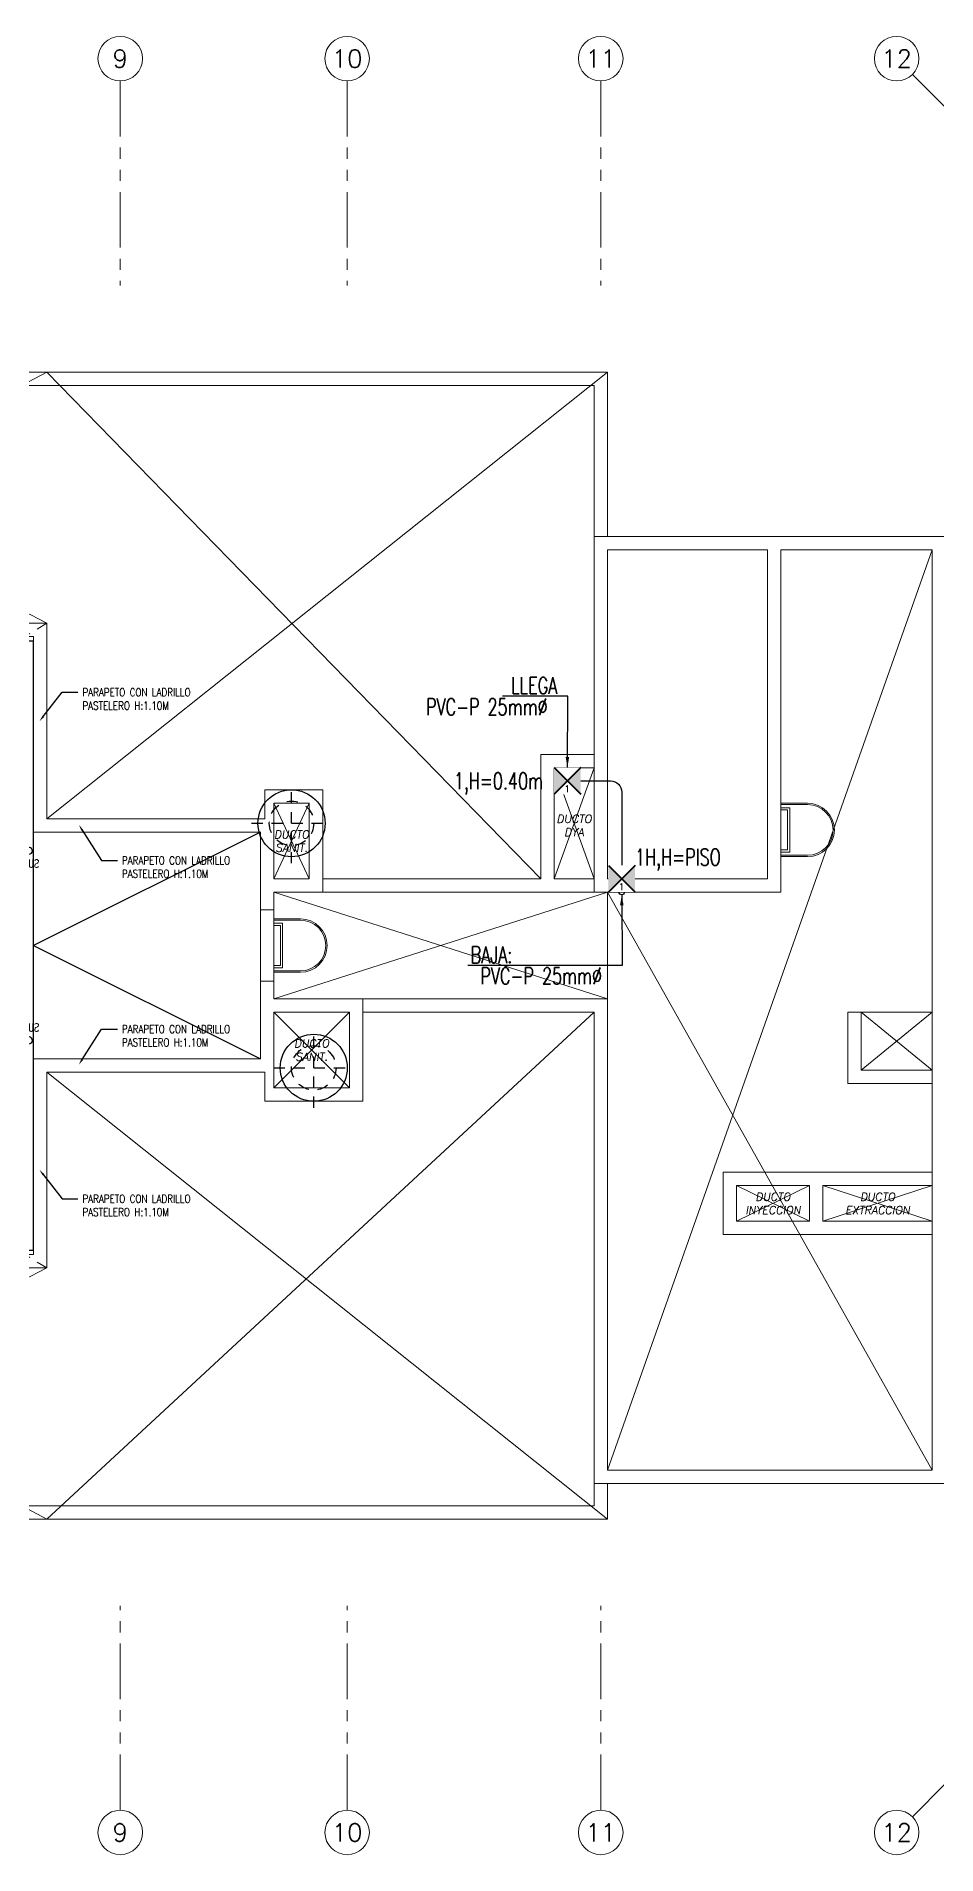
# Model space of a CAD drawing. Header units: millimetres. Extents: x -3 to 53, y -110 to 39.
# Drawn here: x 16.63 to 26.75, y -108.33 to -87.88 of the extents above; entities that cross this region are included whole.
import ezdxf
from ezdxf import colors
from ezdxf.entities.mleader import LeaderData, LeaderLine
from ezdxf.enums import TextEntityAlignment as Align
from ezdxf.math import Vec2, Vec3

# ---------------------------------------------------------------- set-up
doc = ezdxf.new("R2010")
doc.units = ezdxf.units.MM
doc.set_wipeout_variables(frame=1)
for name, pattern in [('HIDDEN2', [0.1875, 0.125, -0.0625]), ('PHANTOM', [63.5, 31.75, -6.35, 6.35, -6.35, 6.35, -6.35]), ('PHANTOM2', [1.25, 0.625, -0.125, 0.125, -0.125, 0.125, -0.125])]:
    doc.linetypes.add(name, pattern=pattern)
doc.layers.get('DEFPOINTS').update_dxf_attribs({"color": 8})
for name, color, linetype in [('A-COTAS INT', 8, 'Continuous'), ('A-EJES', 8, 'PHANTOM'), ('A-HATCH', 8, 'Continuous'), ('A-LINEAS', 8, 'Continuous'), ('A-MURO BAJO', 8, 'Continuous'), ('A-PROYECCIONES', 8, 'HIDDEN2'), ('A-TEXTO-INDICACIONES', 8, 'Continuous'), ('DLP_MURO BAJO', 8, 'Continuous'), ('L3 Equipos y Ductos', 8, 'Continuous'), ('L5 Linea mediana segmentada', 8, 'HIDDEN2'), ('L7 Linea fina segmentada', 8, 'HIDDEN2')]:
    doc.layers.add(name, color=color, linetype=linetype)
for name, color, linetype, lineweight in [('MQ.CAJA PASO TELECOMUNICACIONES', 94, 'Continuous', 40), ('MQ.CANALI DYA', 3, 'LINEAPERPEN', 30), ('MQ.CIRCUITO TOMACORRIENTE TECHO', 7, 'Continuous', 30), ('MQ.FLECHAS', 5, 'Continuous', 15), ('MQ.TEXTO GENERAL', 255, 'Continuous', 40)]:
    doc.layers.add(name, color=color, linetype=linetype, lineweight=lineweight)
doc.styles.add('MQTEXTO', font='romans.shx')
doc.styles.add('ROMANS', font='ROMANS.shx', dxfattribs={"oblique": 10})
doc.styles.get("Standard").update_dxf_attribs({"font": 'arial.ttf'})
doc.styles.add('TXT_COTAS', font='romans.shx', dxfattribs={"width": 0.8})
doc.linetypes.add('LINEAPERPEN', pattern='A,0.75,-0.2,["I",Standard,S=0.12,R=0.09,X=0,Y=-0.06],-0.25', length=1.2)
doc.dimstyles.new('ISO-25', dxfattribs={"dimtxt": 2.5, "dimasz": 2.5, "dimexe": 1.25, "dimexo": 0.625, "dimtad": 1, "dimtxsty": 'Standard', "dimcen": 2.5, "dimadec": 0, "dimazin": 0, "dimtfac": 1, "dimtmove": 0, "dimatfit": 3, "dimfxl": 1, "dimarcsym": 0})

# ---------------------------------------------------------------- blocks, each defined once
blk = doc.blocks.new('C.C.(1) 150x150x75 1 EN 75')
blk.add_wipeout([(0, 0.3), (0.3, 0.3), (0.3, 0), (0, 0)]).dxf.layer = 'MQ.CAJA PASO TELECOMUNICACIONES'
at = {"layer": 'MQ.CAJA PASO TELECOMUNICACIONES'}
h = blk.add_hatch(color=256, dxfattribs=at)
h.dxf.hatch_style = 1
h.paths.add_polyline_path([(0, 0), (0.15, 0.15), (0, 0.3)])
h.paths.add_polyline_path([(0.15, 0.15), (0.3, 0), (0.3, 0.3)])
for p, q in [((0.3, 0.3), (0, 0)), ((0, 0.3), (0.3, 0))]:
    blk.add_line(p, q, dxfattribs=at)
at = {"layer": 'DEFPOINTS', "style": 'MQTEXTO', "width": 0.9}
blk.add_text('1', height=0.075, dxfattribs=at).set_placement((0.118, 0.061), align=Align.MIDDLE_LEFT)
blk = doc.blocks.new('TEXTO DUCTOS PT')
at = {"layer": 'A-TEXTO-INDICACIONES', "char_height": 0.09, "width": 0.4157, "attachment_point": 5, "style": 'ROMANS'}
for s, insert in [('\\pxsm1,t16;DUCTO DYA', (21.325, -5.575, 0)), ('\\pxsm1,t16;DUCTO SANIT.', (18.15, -5.75, 0)), ('\\pxsm1,t16;DUCTO SANIT.', (18.375, -8.1, 0)), ('\\pxsm1,qc,t16;DUCTO INYECCION', (23.56, -9.825, 0)), ('\\pxsm1,qc,t16;DUCTO EXTRACCION', (24.735, -9.825, 0))]:
    blk.add_mtext(s, dxfattribs=dict(at, insert=insert))
blk = doc.blocks.new('Ejes_Torre C')
at = {"color": 8, "lineweight": 0}
for p, q in [((26.85, 16.35), (26.477, 16.723)), ((26.85, -2.5), (26.477, -2.873))]:
    blk.add_line(p, q, dxfattribs=at)
at = {"layer": 'A-EJES', "color": 8, "linetype": 'PHANTOM2', "lineweight": 0}
for points in [[(17.575, 16.65), (17.575, 14.35)], [(20.125, 16.65), (20.125, 14.35)], [(22.975, 16.65), (22.975, 14.35)], [(17.575, -2.8), (17.575, -0.5)], [(20.125, -2.8), (20.125, -0.5)], [(22.975, -2.8), (22.975, -0.5)]]:
    blk.add_lwpolyline(points, dxfattribs=at)
at = {"layer": 'A-EJES', "color": 8, "linetype": 'Continuous', "lineweight": 0}
for centre in [(17.575, 16.9), (20.125, 16.9), (22.975, 16.9), (26.3, 16.9), (17.575, -3.05), (20.125, -3.05), (22.975, -3.05), (26.3, -3.05)]:
    blk.add_circle(centre, 0.25, dxfattribs=at)
at = {"layer": 'A-EJES', "color": 8, "linetype": 'Continuous', "lineweight": 0, "style": 'ROMANS'}
for s, p in [('9', (17.575, 16.9)), ('10', (20.125, 16.9)), ('11', (22.975, 16.9)), ('12', (26.3, 16.9)), ('9', (17.575, -3.05)), ('10', (20.125, -3.05)), ('11', (22.975, -3.05)), ('12', (26.3, -3.05))]:
    blk.add_text(s, height=0.2, dxfattribs=at).set_placement(p, align=Align.MIDDLE_CENTER)
blk = doc.blocks.new('*U256')
at = {"color": 8}
blk.add_ellipse((0, 0), major_axis=(0.0118, 0.036), ratio=1, start_param=5.813820330443059, end_param=12.09700563762265, dxfattribs=at)
at = {"layer": 'A-TEXTO-INDICACIONES', "color": 8, "style": 'ROMANS', "width": 0.75}
blk.add_text('SUM.', height=0.09, dxfattribs=at).set_placement((-0.113, 0.1))
blk = doc.blocks.new('*U253')
at = {"color": 8}
blk.add_ellipse((0, 0), major_axis=(0.0118, 0.036), ratio=1, start_param=5.813820330443059, end_param=12.09700563762265, dxfattribs=at)
at = {"layer": 'A-TEXTO-INDICACIONES', "color": 8, "style": 'ROMANS', "width": 0.75}
blk.add_text('SUM.', height=0.09, dxfattribs=at).set_placement((-0.113, -0.19))
blk = doc.blocks.new('EEO-01')
at = {"layer": 'L3 Equipos y Ductos'}
blk.add_circle((0, 0), 0.377, dxfattribs=at)
at = {"layer": 'L5 Linea mediana segmentada'}
blk.add_circle((0, 0), 0.25, dxfattribs=at)
at = {"layer": 'L7 Linea fina segmentada'}
for points in [[(0, -0.449), (0, 0.449)], [(-0.449, 0), (0.449, 0)]]:
    blk.add_lwpolyline(points, dxfattribs=at)
blk = doc.blocks.new('IISS-techos')
at = {"color": 8}
for p, q in [((-15.152, -5.025), (-9.15, -3.5)), ((-3.122, -5.175, 0), (-9.15, -3.499)), ((-9.15, -3.499), (-9.15, -10.349)), ((-9.149, -6.925), (-15.152, -5.025)), ((-9.15, -6.925), (-3.122, -5.175, 0)), ((-3.5, -6.925), (-15.152, -6.925)), ((-9.149, -6.925), (-15.152, -8.825)), ((-9.15, -6.925), (-3.122, -8.675, 0)), ((-3.122, -8.675, 0), (-9.15, -10.351)), ((-15.152, -8.825), (-9.15, -10.35))]:
    blk.add_line(p, q, dxfattribs=at)
blk.add_lwpolyline([(-15.25, -3.5), (-15.152, -3.5), (-15.152, -10.35), (-15.25, -10.35)], close=True)
at = {"elevation": 0}
for points in [[(-3.122, -5.9), (-3, -5.9), (-3, -4.45), (-3.122, -4.45)], [(-3.122, -7.95), (-3, -7.95), (-3, -9.4), (-3.122, -9.4)]]:
    blk.add_lwpolyline(points, close=True, dxfattribs=at)
at = {"color": 8}
for points in [[(-1.75, -6.925), (-3, -5.2), (-1.75, -4.45)], [(-17.8, -5.65), (-15.25, -6.925), (-17.8, -8.2)], [(-1.75, -6.925), (-3, -8.65), (-1.75, -9.4)]]:
    blk.add_lwpolyline(points, dxfattribs=at)
at = {"ltscale": 0.05}
for name, p in [('*U256', (-3.061, -5.844)), ('*U253', (-15.201, -5.859)), ('*U256', (-15.201, -7.991)), ('*U253', (-3.061, -8.006))]:
    blk.add_blockref(name, p, dxfattribs=at)
at = {"layer": 'A-TEXTO-INDICACIONES'}
ml = blk.add_multileader_mtext('Standard', dxfattribs=at)
ml.set_content('\\pxsm1,t16;CUNETA SUMIDERO', color=256, style='TXT_COTAS')
ml.set_leader_properties(color=7)
ml.build(insert=Vec2(0, 0))
ml.multileader.update_dxf_attribs({"dogleg_length": 0.05, "arrow_head_size": 0.07})
ctx = ml.context
ctx.base_point, ctx.char_height, ctx.arrow_head_size, ctx.landing_gap_size, ctx.plane_origin = Vec3(-14.907, -4.432), 0.09, 0.07, 0.05, Vec3(-15.305, -4.808)
notes = []
notes.append((ctx, [(0, (1, 1, 0), (-15.014, -4.432), (1, 0), 0.107, [(0, [(-15.155, -4.721)], 0, [])])]))
ctx.mtext.insert, ctx.mtext.width, ctx.mtext.defined_height, ctx.mtext.flow_direction = Vec3(-14.857, -4.387), 0.58325, 0.805, 5
ml = blk.add_multileader_mtext('Standard', dxfattribs=at)
ml.set_content('\\pxsm1,t16;CUNETA SUMIDERO', color=256, style='TXT_COTAS')
ml.set_leader_properties(color=7)
ml.build(insert=Vec2(0, 0))
ml.multileader.update_dxf_attribs({"dogleg_length": 0.05, "arrow_head_size": 0.07})
ctx = ml.context
ctx.base_point, ctx.char_height, ctx.arrow_head_size, ctx.landing_gap_size, ctx.plane_origin = Vec3(-3.958, -4.715), 0.09, 0.07, 0.05, Vec3(-2.942, -5.091)
ctx.text_align_type = 2
notes.append((ctx, [(0, (1, 1, 0), (-3.233, -4.715), (-1, 0), 0.107, [(0, [(-3.092, -5.004)], 0, [])])]))
ctx.mtext.insert, ctx.mtext.width, ctx.mtext.defined_height, ctx.mtext.alignment, ctx.mtext.flow_direction = Vec3(-3.39, -4.67), 0.58325, 0.805, 3, 5
ml = blk.add_multileader_mtext('Standard', dxfattribs=at)
ml.set_content('\\pxsm1,t16;CUNETA SUMIDERO', color=256, style='TXT_COTAS')
ml.set_leader_properties(color=7)
ml.build(insert=Vec2(0, 0))
ml.multileader.update_dxf_attribs({"dogleg_length": 0.05, "arrow_head_size": 0.07})
ctx = ml.context
ctx.base_point, ctx.char_height, ctx.arrow_head_size, ctx.landing_gap_size, ctx.plane_origin = Vec3(-3.958, -9.135), 0.09, 0.07, 0.05, Vec3(-2.942, -8.759)
ctx.text_align_type = 2
notes.append((ctx, [(0, (1, 1, 0), (-3.233, -9.135), (-1, 0), 0.107, [(0, [(-3.092, -8.846)], 0, [])])]))
ctx.mtext.insert, ctx.mtext.width, ctx.mtext.defined_height, ctx.mtext.alignment, ctx.mtext.flow_direction = Vec3(-3.39, -9.09), 0.58325, 0.805, 3, 5
ml = blk.add_multileader_mtext('Standard', dxfattribs=at)
ml.set_content('\\pxsm1,t16;CUNETA SUMIDERO', color=256, style='TXT_COTAS')
ml.set_leader_properties(color=7)
ml.build(insert=Vec2(0, 0))
ml.multileader.update_dxf_attribs({"dogleg_length": 0.05, "arrow_head_size": 0.07})
ctx = ml.context
ctx.base_point, ctx.char_height, ctx.arrow_head_size, ctx.landing_gap_size, ctx.plane_origin = Vec3(-14.907, -9.418), 0.09, 0.07, 0.05, Vec3(-15.305, -9.042)
notes.append((ctx, [(0, (1, 1, 0), (-15.014, -9.418), (1, 0), 0.107, [(0, [(-15.155, -9.129)], 0, [])])]))
ctx.mtext.insert, ctx.mtext.width, ctx.mtext.defined_height, ctx.mtext.flow_direction = Vec3(-14.857, -9.373), 0.58325, 0.805, 5
for ctx, leaders in notes:
    for number, flags, end, landing, length, lines in leaders:
        leader = LeaderData()
        leader.index, (leader.has_last_leader_line, leader.has_dogleg_vector, leader.attachment_direction) = number, flags
        leader.last_leader_point, leader.dogleg_vector, leader.dogleg_length = Vec3(end), Vec3(landing), length
        for number, points, colour, breaks in lines:
            line = LeaderLine()
            line.index, line.vertices, line.color, line.breaks = number, Vec3.list(points), colors.encode_raw_color(colour), breaks
            leader.lines.append(line)
        ctx.leaders.append(leader)
blk = doc.blocks.new('arq.')
at = {"color": 8, "lineweight": 0}
for p, q in [((127.913, -102.114), (127.913, -91.764)), ((126.313, -94.664, 0), (126.213, -94.664, 0)), ((126.313, -95.164, 0), (126.313, -94.664, 0)), ((126.288, -94.689, 0), (126.213, -94.689, 0)), ((126.288, -95.139, 0), (126.288, -94.689, 0)), ((126.288, -95.139, 0), (126.213, -95.139, 0)), ((126.313, -95.164, 0), (126.213, -95.164, 0)), ((120.513, -95.814), (120.513, -96.614)), ((120.613, -95.964), (120.513, -95.964)), ((120.588, -95.989), (120.513, -95.989)), ((120.588, -96.439), (120.588, -95.989)), ((120.613, -96.464), (120.613, -95.964)), ((120.588, -96.439), (120.513, -96.439)), ((120.613, -96.464), (120.513, -96.464)), ((124.113, -102.264), (124.113, -96.964)), ((124.263, -102.114), (127.913, -102.114)), ((128.063, -102.264), (124.113, -102.264))]:
    blk.add_line(p, q, dxfattribs=at)
at = {"color": 8, "lineweight": 0, "elevation": 0}
for points in [[(126.213, -94.614), (126.513, -94.614, -1), (126.513, -95.214), (126.213, -95.214)], [(126.213, -94.629), (126.513, -94.629, -1), (126.513, -95.199), (126.213, -95.199)]]:
    blk.add_lwpolyline(points, format="xyb", dxfattribs=at)
at = {"color": 8, "lineweight": 0}
for points in [[(120.513, -95.914), (120.813, -95.914, -1), (120.813, -96.514), (120.513, -96.514)], [(120.513, -95.929), (120.813, -95.929, -1), (120.813, -96.499), (120.513, -96.499)]]:
    blk.add_lwpolyline(points, format="xyb", dxfattribs=at)
for points in [[(121.513, -96.814), (124.263, -96.814)], [(121.513, -96.964), (124.113, -96.964)]]:
    blk.add_lwpolyline(points, dxfattribs=at)
at = {"layer": 'A-HATCH', "color": 8, "lineweight": 0}
for p, q in [((112.613, -89.764), (124.263, -89.764)), ((112.613, -89.914), (124.113, -89.914)), ((126.963, -97.764), (126.963, -96.964)), ((127.113, -96.964), (126.963, -96.964)), ((127.113, -97.614), (127.113, -96.964)), ((127.913, -96.964), (127.913, -96.964)), ((127.913, -97.614), (127.113, -97.614)), ((127.913, -97.764), (126.963, -97.764)), ((125.563, -99.464), (125.563, -98.764)), ((125.563, -98.764), (127.913, -98.764)), ((125.713, -98.914, 0), (126.533, -99.314, 0)), ((126.533, -98.914, 0), (125.713, -99.314)), ((125.713, -98.914), (125.713, -99.314)), ((125.713, -98.914), (126.533, -98.914)), ((126.533, -98.914), (126.533, -99.314)), ((126.683, -98.914, 0), (127.913, -99.314)), ((127.913, -98.914), (126.683, -99.314, 0)), ((126.683, -98.914), (127.913, -98.914)), ((126.683, -99.314), (126.683, -98.914)), ((125.713, -99.314), (126.533, -99.314)), ((127.913, -99.314), (126.683, -99.314)), ((127.913, -99.464), (125.563, -99.464)), ((124.113, -102.264), (124.113, -102.514)), ((124.263, -102.264), (124.263, -102.664)), ((124.113, -102.514), (112.613, -102.514)), ((124.263, -102.664), (110.663, -102.664))]:
    blk.add_line(p, q, dxfattribs=at)
blk.add_lwpolyline([(127.113, -97.614), (127.913, -96.964), (127.113, -96.964), (127.913, -97.614)], dxfattribs=at)
at = {"layer": 'A-LINEAS', "color": 8, "lineweight": 0}
for p, q in [((111.638, -89.289), (117.963, -92.589)), ((112.613, -92.589), (117.963, -89.764)), ((117.963, -89.764), (123.513, -95.464)), ((120.913, -94.614, 0), (120.513, -95.464)), ((120.913, -95.464), (120.513, -94.614, 0)), ((117.963, -102.664), (124.113, -96.964)), ((120.513, -96.964, 0), (121.363, -97.814, 0)), ((120.513, -97.814, 0), (121.363, -96.964, 0)), ((117.963, -97.639, 0), (124.263, -102.664)), ((111.638, -103.139), (117.963, -99.839)), ((112.613, -99.839), (117.963, -102.664))]:
    blk.add_line(p, q, dxfattribs=at)
at = {"layer": 'A-MURO BAJO', "color": 8, "lineweight": 0}
for p, q in [((120.513, -94.614, 0), (120.513, -95.464)), ((120.513, -94.614, 0), (120.913, -94.614, 0)), ((120.913, -94.614, 0), (120.913, -95.464)), ((120.913, -95.464), (120.513, -95.464)), ((120.513, -97.814, 0), (120.513, -96.964)), ((120.513, -96.964), (121.363, -96.964)), ((121.363, -97.814, 0), (121.363, -96.964)), ((120.513, -97.814, 0), (121.363, -97.814, 0))]:
    blk.add_line(p, q, dxfattribs=at)
for points in [[(120.513, -95.614), (121.063, -95.614), (121.063, -94.464), (120.413, -94.464), (120.413, -94.789), (117.963, -94.789), (117.963, -92.589), (107.513, -92.589), (107.513, -92.539), (105.913, -92.539), (105.913, -93.589), (104.163, -93.589), (104.163, -98.839), (105.913, -98.839), (105.913, -99.889), (107.513, -99.889), (107.513, -99.839), (117.963, -99.839), (117.963, -97.639), (120.413, -97.639), (120.413, -97.964), (121.513, -97.964), (121.513, -96.814), (120.513, -96.814)], [(120.363, -97.489), (117.813, -97.489), (117.813, -99.689), (107.363, -99.689), (107.363, -99.739), (106.063, -99.739), (106.063, -98.689), (104.313, -98.689), (104.313, -93.739), (106.063, -93.739), (106.063, -92.689), (107.363, -92.689), (107.363, -92.739), (117.813, -92.739), (117.813, -94.939), (120.363, -94.939)]]:
    blk.add_lwpolyline(points, close=True, dxfattribs=at)
at = {"layer": 'A-PROYECCIONES', "color": 8, "lineweight": 0}
for p, q in [((117.963, -99.839), (105.913, -92.539)), ((117.963, -92.589), (105.913, -99.889))]:
    blk.add_line(p, q, dxfattribs=at)
at = {"layer": 'DLP_MURO BAJO', "color": 8, "lineweight": 0}
for p, q in [((120.363, -95.814), (120.513, -95.814)), ((120.363, -96.614), (120.513, -96.614))]:
    blk.add_line(p, q, dxfattribs=at)
at = {"color": 8, "lineweight": 0, "xscale": -1}
blk.add_blockref('IISS-techos', (102.563, -89.289), dxfattribs=at)
at = {"layer": 'A-EJES', "color": 8, "lineweight": 0}
blk.add_blockref('Ejes_Torre C', (101.213, -103.139), dxfattribs=at)
at = {"layer": 'A-TEXTO-INDICACIONES', "color": 8, "lineweight": 0}
blk.add_blockref('TEXTO DUCTOS PT', (102.563, -89.289), dxfattribs=at)
at = {"layer": 'L7 Linea fina segmentada'}
for p in [(120.713, -94.839), (120.963, -97.589, 0)]:
    blk.add_blockref('EEO-01', p, dxfattribs=at)
at = {"layer": 'A-TEXTO-INDICACIONES', "color": 8}
ml = blk.add_multileader_mtext('Standard', dxfattribs=at)
ml.set_content('\\pxsm1;PARAPETO CON LADRILLO PASTELERO H:1.10M', color=8, style='TXT_COTAS')
ml.set_leader_properties(color=7)
ml.build(insert=Vec2(0, 0))
ml.multileader.update_dxf_attribs({"dogleg_length": 0.05, "arrow_head_size": 0.07})
ctx = ml.context
ctx.base_point, ctx.char_height, ctx.arrow_head_size, ctx.landing_gap_size, ctx.plane_origin = Vec3(118.313, -93.366), 0.09, 0.07, 0.05, Vec3(118.07, -93.188)
notes = []
notes.append((ctx, [(0, (1, 1, 0), (118.134, -93.366), (1, 0), 0.179, [(0, [(117.88, -93.692)], 0, [])])]))
ctx.mtext.insert, ctx.mtext.width, ctx.mtext.defined_height, ctx.mtext.flow_direction = Vec3(118.363, -93.321), 1.77393, 0.515, 5
ml = blk.add_multileader_mtext('Standard', dxfattribs=at)
ml.set_content('\\pxsm1;PARAPETO CON LADRILLO PASTELERO H:1.10M', color=8, style='TXT_COTAS')
ml.set_leader_properties(color=7)
ml.build(insert=Vec2(0, 0))
ml.multileader.update_dxf_attribs({"dogleg_length": 0.05, "arrow_head_size": 0.07})
ctx = ml.context
ctx.base_point, ctx.char_height, ctx.arrow_head_size, ctx.landing_gap_size, ctx.plane_origin = Vec3(118.757, -95.257), 0.09, 0.07, 0.05, Vec3(118.513, -95.434)
notes.append((ctx, [(0, (1, 1, 0), (118.578, -95.257), (1, 0), 0.179, [(0, [(118.323, -94.857)], 0, [])])]))
ctx.mtext.insert, ctx.mtext.width, ctx.mtext.defined_height, ctx.mtext.flow_direction = Vec3(118.807, -95.212), 1.77393, 0.515, 5
ml = blk.add_multileader_mtext('Standard', dxfattribs=at)
ml.set_content('\\pxsm1;PARAPETO CON LADRILLO PASTELERO H:1.10M', color=8, style='TXT_COTAS')
ml.set_leader_properties(color=7)
ml.build(insert=Vec2(0, 0))
ml.multileader.update_dxf_attribs({"dogleg_length": 0.05, "arrow_head_size": 0.07})
ctx = ml.context
ctx.base_point, ctx.char_height, ctx.arrow_head_size, ctx.landing_gap_size, ctx.plane_origin = Vec3(118.757, -97.154), 0.09, 0.07, 0.05, Vec3(118.513, -96.976)
notes.append((ctx, [(0, (1, 1, 0), (118.578, -97.154), (1, 0), 0.179, [(0, [(118.323, -97.554)], 0, [])])]))
ctx.mtext.insert, ctx.mtext.width, ctx.mtext.defined_height, ctx.mtext.flow_direction = Vec3(118.807, -97.109), 1.77393, 0.515, 5
ml = blk.add_multileader_mtext('Standard', dxfattribs=at)
ml.set_content('\\pxsm1;PARAPETO CON LADRILLO PASTELERO H:1.10M', color=8, style='TXT_COTAS')
ml.set_leader_properties(color=7)
ml.build(insert=Vec2(0, 0))
ml.multileader.update_dxf_attribs({"dogleg_length": 0.05, "arrow_head_size": 0.07})
ctx = ml.context
ctx.base_point, ctx.char_height, ctx.arrow_head_size, ctx.landing_gap_size, ctx.plane_origin = Vec3(118.313, -99.062), 0.09, 0.07, 0.05, Vec3(118.07, -99.24)
notes.append((ctx, [(0, (1, 1, 0), (118.134, -99.062), (1, 0), 0.179, [(0, [(117.88, -98.735)], 0, [])])]))
ctx.mtext.insert, ctx.mtext.width, ctx.mtext.defined_height, ctx.mtext.flow_direction = Vec3(118.363, -99.017), 1.77393, 0.515, 5
for ctx, leaders in notes:
    for number, flags, end, landing, length, lines in leaders:
        leader = LeaderData()
        leader.index, (leader.has_last_leader_line, leader.has_dogleg_vector, leader.attachment_direction) = number, flags
        leader.last_leader_point, leader.dogleg_vector, leader.dogleg_length = Vec3(end), Vec3(landing), length
        for number, points, colour, breaks in lines:
            line = LeaderLine()
            line.index, line.vertices, line.color, line.breaks = number, Vec3.list(points), colors.encode_raw_color(colour), breaks
            leader.lines.append(line)
        ctx.leaders.append(leader)
at = {"color": 8, "lineweight": 0}
blk.add_wipeout([(126.113, -95.264), (126.113, -95.514), (124.213, -95.514), (124.213, -91.714), (126.113, -91.714), (126.113, -94.564), (126.163, -94.564), (126.163, -91.664), (124.163, -91.664), (124.163, -95.564), (126.163, -95.564), (126.163, -95.264)], dxfattribs=at)
for p, q in [((128.063, -91.614), (124.113, -91.614)), ((124.113, -91.614), (124.113, -95.614)), ((126.213, -95.614), (126.213, -91.764)), ((126.213, -91.764), (127.913, -91.764)), ((120.513, -95.614), (124.263, -96.814)), ((124.263, -95.614), (120.513, -96.814)), ((124.113, -95.614), (126.213, -95.614)), ((124.263, -102.114), (124.263, -95.614))]:
    blk.add_line(p, q, dxfattribs=at)
for points in [[(121.063, -95.464), (123.513, -95.464), (123.513, -94.064), (124.113, -94.064)], [(124.113, -94.214), (123.663, -95.464), (124.113, -95.464), (123.663, -94.214)], [(121.063, -95.614), (124.113, -95.614)]]:
    blk.add_lwpolyline(points, dxfattribs=at)
blk.add_lwpolyline([(124.113, -95.464), (123.663, -95.464), (123.663, -94.214), (124.113, -94.214)], close=True, dxfattribs=at)
at = {"layer": 'A-COTAS INT', "color": 8, "lineweight": 0}
blk.add_lwpolyline([(124.263, -91.764), (126.063, -91.764), (126.063, -95.464), (124.263, -95.464)], close=True, dxfattribs=at)
at = {"layer": 'A-HATCH', "color": 8, "lineweight": 0}
for p, q in [((124.263, -91.614), (124.263, -90.789)), ((124.113, -94.214), (124.113, -95.614)), ((124.263, -101.639), (124.263, -95.614))]:
    blk.add_line(p, q, dxfattribs=at)
for points in [[(124.263, -89.764), (124.263, -91.614)], [(124.113, -89.914), (124.113, -89.914), (124.113, -91.614)]]:
    blk.add_lwpolyline(points, dxfattribs=at)
at = {"layer": 'A-LINEAS', "color": 8, "lineweight": 0}
for p, q in [((117.963, -94.789), (124.263, -89.764)), ((124.263, -102.114), (127.913, -91.764)), ((124.263, -95.614), (127.913, -102.114))]:
    blk.add_line(p, q, dxfattribs=at)

msp = doc.modelspace()

# ---------------------------------------------------------------- block references
at = {"color": 7}
msp.add_blockref('arq.', (-101.212, -1.894), dxfattribs=at)

# ---------------------------------------------------------------- next in the draw order: linework, layer by layer
at = {"layer": 'MQ.CANALI DYA', "ltscale": 0.35}
msp.add_lwpolyline([(22.751, -96.257), (23.087, -96.257, -0.414214), (23.212, -96.382), (23.212, -97.207)], format="xyb", dxfattribs=at)
at = {"layer": 'MQ.CIRCUITO TOMACORRIENTE TECHO', "ltscale": 0.3}
for centre in [(22.601, -96.137), (23.212, -97.507)]:
    msp.add_circle(centre, 0.03, dxfattribs=at)

# ---------------------------------------------------------------- next in the draw order: texts
at = {"layer": 'MQ.TEXTO GENERAL', "color": 7, "style": 'MQTEXTO', "width": 0.7}
for s, p in [('LLEGA', (21.969, -95.185)), ('BAJA:', (21.514, -98.212))]:
    msp.add_text(s, height=0.1875, dxfattribs=at).set_placement(p, align=Align.MIDDLE_LEFT)
for s, p in [('PVC-P 25mm%%C', (21.013, -95.423)), ('1,H=0.40m', (21.326, -96.257)), ('PVC-P 25mm%%C', (21.624, -98.45))]:
    msp.add_text(s, height=0.1875, rotation=360, dxfattribs=at).set_placement(p, align=Align.MIDDLE_LEFT)

# ---------------------------------------------------------------- next in the draw order: leaders
at = {"layer": 'MQ.FLECHAS'}
for points in [[(22.601, -96.107), (22.605, -95.304), (21.873, -95.304)], [(23.212, -97.537), (23.215, -98.331), (21.483, -98.331)]]:
    msp.add_leader(points, dimstyle='ISO-25', override={"dimasz": 0.12, "dimfxl": 0.15, "dimfxlon": 1, "dimtzin": 0}, dxfattribs=at)

# ---------------------------------------------------------------- next in the draw order: block references
at = {"layer": 'MQ.CAJA PASO TELECOMUNICACIONES'}
for p in [(22.451, -96.407), (23.062, -97.507)]:
    msp.add_blockref('C.C.(1) 150x150x75 1 EN 75', p, dxfattribs=at)

# ---------------------------------------------------------------- next in the draw order: texts
at = {"layer": 'MQ.TEXTO GENERAL', "color": 7, "style": 'MQTEXTO', "width": 0.7}
msp.add_text('1H,H=PISO', height=0.1875, rotation=360, dxfattribs=at).set_placement((23.362, -97.114), align=Align.MIDDLE_LEFT)

doc.saveas('drawing.dxf')
